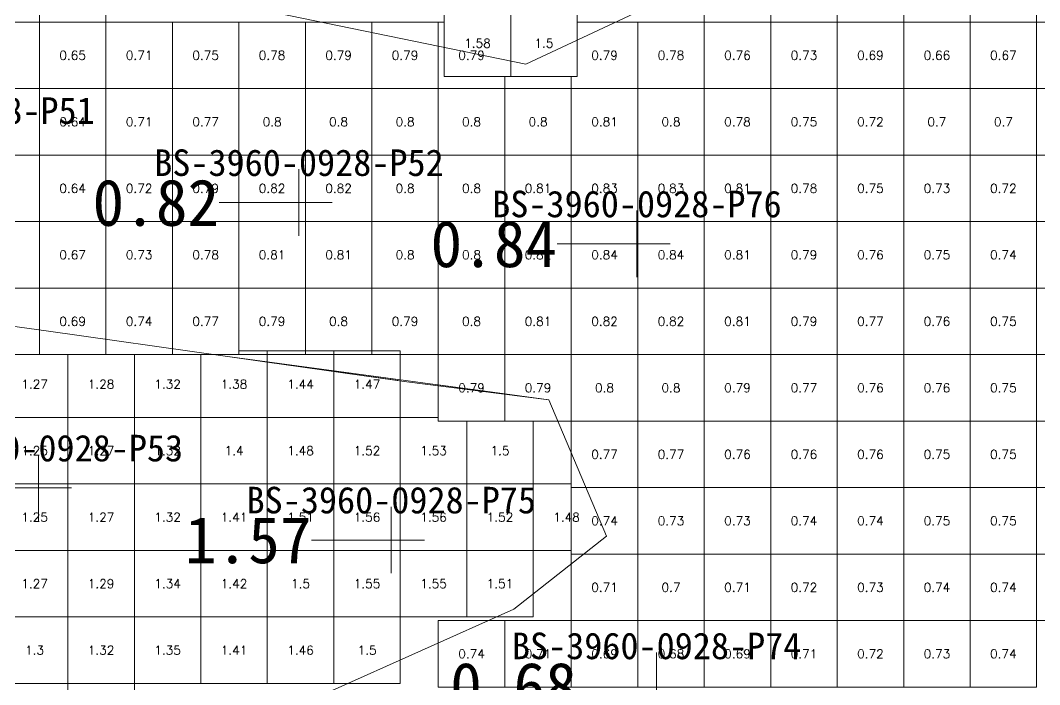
# Model space of a CAD drawing. Header units: inches. Extents: x 469907.8 to 469995.3, y 4349678 to 4349775.1.
# Drawn here: x 469933.15 to 469948.48, y 4349694.99 to 4349704.98 of the extents above; entities that cross this region are included whole.
import ezdxf
from ezdxf.enums import TextEntityAlignment as Align

# ---------------------------------------------------------------- set-up
doc = ezdxf.new("R2010")
doc.units = ezdxf.units.IN
doc.header["$MEASUREMENT"] = 0
for name, color, linetype, lineweight in [('点', 7, 'Continuous', 0), ('爆区方格网', 7, 'Continuous', 0), ('线条', 7, 'Continuous', 0), ('钻孔', 7, 'Continuous', 0)]:
    doc.layers.add(name, color=color, linetype=linetype, lineweight=lineweight)
doc.styles.add('3dmine_textStyle_1', font='txt.shx', dxfattribs={"height": 1, "bigfont": 'gbcbig.shx'})
doc.styles.add('3dmine_textStyle_2', font='', dxfattribs={"height": 1})
doc.styles.get('3dmine_textStyle_2').set_extended_font_data('SimSun-ExtB')

msp = doc.modelspace()

# ---------------------------------------------------------------- hatches: boundary and pattern name
at = {"layer": '钻孔', "linetype": 'Continuous', "lineweight": 0, "true_color": 0x80ffff, "extrusion": (0, 1, 0)}
for points in [[(-469938.338, 3950.487), (-469937.338, 3950.487), (-469937.338, 3963.487), (-469938.338, 3963.487)], [(-469943.422, 3949.769), (-469942.422, 3949.769), (-469942.422, 3962.769), (-469943.422, 3962.769)]]:
    msp.add_hatch(color=131, dxfattribs=at).paths.add_polyline_path(points, flags=0)
at = {"layer": '钻孔', "linetype": 'Continuous', "lineweight": 0, "true_color": 0x0000ff, "extrusion": (0, 1, 0)}
msp.add_hatch(color=5, dxfattribs=at).paths.add_polyline_path([(-469934.419, 3949.548), (-469933.419, 3949.548), (-469933.419, 3963.548), (-469934.419, 3963.548)], flags=0)
at = {"layer": '钻孔', "linetype": 'Continuous', "lineweight": 0, "true_color": 0xff0000, "extrusion": (0, 1, 0)}
msp.add_hatch(color=1, dxfattribs=at).paths.add_polyline_path([(-469939.727, 3949.675), (-469938.727, 3949.675), (-469938.727, 3961.675), (-469939.727, 3961.675)], flags=0)

# ---------------------------------------------------------------- linework, layer by layer
at = {"color": 1, "linetype": 'Continuous', "lineweight": 0, "true_color": 0xff0000, "elevation": 3955.86}
msp.add_lwpolyline([(469928.271, 4349708.365), (469930.645, 4349705.874), (469935.696, 4349705.361), (469940.75, 4349704.317), (469943.936, 4349705.81), (469947.546, 4349707.833), (469950.573, 4349707.987), (469954.603, 4349710.339), (469951.224, 4349713.007), (469947.703, 4349710.328), (469945.608, 4349708.656), (469942.765, 4349708.744), (469942.57, 4349710.886), (469942.841, 4349711.96), (469940.333, 4349714.551), (469935.421, 4349715.171), (469933.287, 4349715.542), (469928.271, 4349708.365)], dxfattribs=at)
at = {"color": 4, "linetype": 'Continuous', "lineweight": 0, "true_color": 0x00ffff, "elevation": 3955.86}
for points in [[(469950.573, 4349707.987), (469947.546, 4349707.833), (469943.936, 4349705.81), (469940.75, 4349704.317), (469935.696, 4349705.361), (469930.645, 4349705.874), (469928.271, 4349708.365), (469928.271, 4349708.365), (469921.522, 4349702.355), (469921.522, 4349702.355)], [(469921.522, 4349702.355), (469926.347, 4349701.468), (469928.321, 4349701.024), (469933.537, 4349700.306), (469936.229, 4349699.926), (469941.097, 4349699.271), (469941.962, 4349697.221), (469940.568, 4349696.122), (469937.792, 4349694.881), (469935.526, 4349694.833), (469932.374, 4349692.519), (469935.372, 4349689.875), (469940.396, 4349693.155), (469942.817, 4349690.664), (469941.096, 4349688.729), (469939.374, 4349686.793), (469941.547, 4349685.962), (469943.72, 4349685.131), (469944.739, 4349687.917), (469945.048, 4349688.759), (469946.477, 4349690.111), (469947.907, 4349691.463), (469948.098, 4349693.722), (469949.788, 4349697.654)]]:
    msp.add_lwpolyline(points, dxfattribs=at)
at = {"color": 7, "linetype": 'Continuous', "lineweight": 0, "elevation": 3955.86}
msp.add_lwpolyline([(469928.321, 4349701.024), (469933.537, 4349700.306), (469938.921, 4349699.546), (469941.097, 4349699.271), (469941.962, 4349697.221), (469940.568, 4349696.122), (469937.792, 4349694.881), (469935.526, 4349694.833), (469932.374, 4349692.519), (469935.372, 4349689.875), (469940.396, 4349693.155), (469942.817, 4349690.664), (469939.374, 4349686.793), (469934.982, 4349682.949), (469932.509, 4349685.162)], dxfattribs=at)
at = {"layer": '点', "color": 138, "linetype": 'Continuous', "lineweight": 0, "true_color": 0x004c4c}
for points, elevation in [([(469937.338, 4349701.736), (469937.338, 4349702.736)], 3963.487), ([(469937.838, 4349702.236), (469936.838, 4349702.236)], 3963.487), ([(469942.422, 4349701.115), (469942.422, 4349702.115)], 3962.769), ([(469942.922, 4349701.615), (469941.922, 4349701.615)], 3962.769), ([(469933.419, 4349697.444), (469933.419, 4349698.444)], 3963.548), ([(469933.919, 4349697.944), (469932.919, 4349697.944)], 3963.548), ([(469938.727, 4349696.662), (469938.727, 4349697.662)], 3961.675), ([(469939.227, 4349697.162), (469938.227, 4349697.162)], 3961.675), ([(469942.718, 4349694.47), (469942.718, 4349695.47)], 3961.706)]:
    msp.add_lwpolyline(points, dxfattribs=dict(at, elevation=elevation))
at = {"layer": '爆区方格网', "color": 131, "linetype": 'Continuous', "lineweight": 0, "true_color": 0x80ffff, "elevation": 3963.027}
for points in [[(469933.434, 4349704.95), (469932.434, 4349704.95), (469932.434, 4349705.95), (469933.434, 4349705.95), (469933.434, 4349704.95)], [(469933.523, 4349705.132), (469934.434, 4349705.132), (469934.434, 4349704.95), (469933.434, 4349704.95), (469933.434, 4349705.95), (469933.523, 4349705.95), (469933.523, 4349705.132)], [(469944.434, 4349704.95), (469943.434, 4349704.95), (469943.434, 4349705.132), (469943.523, 4349705.132), (469943.523, 4349705.95), (469944.434, 4349705.95), (469944.434, 4349704.95)], [(469945.434, 4349704.95), (469944.434, 4349704.95), (469944.434, 4349705.95), (469945.434, 4349705.95), (469945.434, 4349704.95)], [(469946.434, 4349704.95), (469945.434, 4349704.95), (469945.434, 4349705.95), (469946.434, 4349705.95), (469946.434, 4349704.95)], [(469947.434, 4349704.95), (469946.434, 4349704.95), (469946.434, 4349705.95), (469947.434, 4349705.95), (469947.434, 4349704.95)], [(469948.434, 4349704.95), (469947.434, 4349704.95), (469947.434, 4349705.95), (469948.434, 4349705.95), (469948.434, 4349704.95)], [(469949.434, 4349704.95), (469948.434, 4349704.95), (469948.434, 4349705.95), (469949.434, 4349705.95), (469949.434, 4349704.95)], [(469933.434, 4349703.95), (469932.434, 4349703.95), (469932.434, 4349704.95), (469933.434, 4349704.95), (469933.434, 4349703.95)], [(469934.434, 4349703.95), (469933.434, 4349703.95), (469933.434, 4349704.95), (469934.434, 4349704.95), (469934.434, 4349703.95)], [(469935.434, 4349703.95), (469934.434, 4349703.95), (469934.434, 4349704.95), (469935.434, 4349704.95), (469935.434, 4349703.95)], [(469936.434, 4349703.95), (469935.434, 4349703.95), (469935.434, 4349704.95), (469936.434, 4349704.95), (469936.434, 4349703.95)], [(469937.434, 4349703.95), (469936.434, 4349703.95), (469936.434, 4349704.95), (469937.434, 4349704.95), (469937.434, 4349703.95)], [(469938.434, 4349703.95), (469937.434, 4349703.95), (469937.434, 4349704.95), (469938.434, 4349704.95), (469938.434, 4349703.95)], [(469939.434, 4349703.95), (469938.434, 4349703.95), (469938.434, 4349704.95), (469939.434, 4349704.95), (469939.434, 4349703.95)], [(469939.523, 4349704.132), (469940.434, 4349704.132), (469940.434, 4349703.95), (469939.434, 4349703.95), (469939.434, 4349704.95), (469939.523, 4349704.95), (469939.523, 4349704.132)], [(469942.434, 4349703.95), (469941.434, 4349703.95), (469941.434, 4349704.132), (469941.523, 4349704.132), (469941.523, 4349704.95), (469942.434, 4349704.95), (469942.434, 4349703.95)], [(469943.434, 4349703.95), (469942.434, 4349703.95), (469942.434, 4349704.95), (469943.434, 4349704.95), (469943.434, 4349703.95)], [(469944.434, 4349703.95), (469943.434, 4349703.95), (469943.434, 4349704.95), (469944.434, 4349704.95), (469944.434, 4349703.95)], [(469945.434, 4349703.95), (469944.434, 4349703.95), (469944.434, 4349704.95), (469945.434, 4349704.95), (469945.434, 4349703.95)], [(469946.434, 4349703.95), (469945.434, 4349703.95), (469945.434, 4349704.95), (469946.434, 4349704.95), (469946.434, 4349703.95)], [(469947.434, 4349703.95), (469946.434, 4349703.95), (469946.434, 4349704.95), (469947.434, 4349704.95), (469947.434, 4349703.95)], [(469948.434, 4349703.95), (469947.434, 4349703.95), (469947.434, 4349704.95), (469948.434, 4349704.95), (469948.434, 4349703.95)], [(469949.434, 4349703.95), (469948.434, 4349703.95), (469948.434, 4349704.95), (469949.434, 4349704.95), (469949.434, 4349703.95)], [(469933.434, 4349702.95), (469932.434, 4349702.95), (469932.434, 4349703.95), (469933.434, 4349703.95), (469933.434, 4349702.95)], [(469934.434, 4349702.95), (469933.434, 4349702.95), (469933.434, 4349703.95), (469934.434, 4349703.95), (469934.434, 4349702.95)], [(469935.434, 4349702.95), (469934.434, 4349702.95), (469934.434, 4349703.95), (469935.434, 4349703.95), (469935.434, 4349702.95)], [(469936.434, 4349702.95), (469935.434, 4349702.95), (469935.434, 4349703.95), (469936.434, 4349703.95), (469936.434, 4349702.95)], [(469937.434, 4349702.95), (469936.434, 4349702.95), (469936.434, 4349703.95), (469937.434, 4349703.95), (469937.434, 4349702.95)], [(469938.434, 4349702.95), (469937.434, 4349702.95), (469937.434, 4349703.95), (469938.434, 4349703.95), (469938.434, 4349702.95)], [(469939.434, 4349702.95), (469938.434, 4349702.95), (469938.434, 4349703.95), (469939.434, 4349703.95), (469939.434, 4349702.95)], [(469940.434, 4349702.95), (469939.434, 4349702.95), (469939.434, 4349703.95), (469940.434, 4349703.95), (469940.434, 4349702.95)], [(469941.434, 4349702.95), (469940.434, 4349702.95), (469940.434, 4349703.95), (469941.434, 4349703.95), (469941.434, 4349702.95)], [(469942.434, 4349702.95), (469941.434, 4349702.95), (469941.434, 4349703.95), (469942.434, 4349703.95), (469942.434, 4349702.95)], [(469943.434, 4349702.95), (469942.434, 4349702.95), (469942.434, 4349703.95), (469943.434, 4349703.95), (469943.434, 4349702.95)], [(469944.434, 4349702.95), (469943.434, 4349702.95), (469943.434, 4349703.95), (469944.434, 4349703.95), (469944.434, 4349702.95)], [(469945.434, 4349702.95), (469944.434, 4349702.95), (469944.434, 4349703.95), (469945.434, 4349703.95), (469945.434, 4349702.95)], [(469946.434, 4349702.95), (469945.434, 4349702.95), (469945.434, 4349703.95), (469946.434, 4349703.95), (469946.434, 4349702.95)], [(469947.434, 4349702.95), (469946.434, 4349702.95), (469946.434, 4349703.95), (469947.434, 4349703.95), (469947.434, 4349702.95)], [(469948.434, 4349702.95), (469947.434, 4349702.95), (469947.434, 4349703.95), (469948.434, 4349703.95), (469948.434, 4349702.95)], [(469949.434, 4349702.95), (469948.434, 4349702.95), (469948.434, 4349703.95), (469949.434, 4349703.95), (469949.434, 4349702.95)], [(469933.434, 4349701.95), (469932.434, 4349701.95), (469932.434, 4349702.95), (469933.434, 4349702.95), (469933.434, 4349701.95)], [(469934.434, 4349701.95), (469933.434, 4349701.95), (469933.434, 4349702.95), (469934.434, 4349702.95), (469934.434, 4349701.95)], [(469935.434, 4349701.95), (469934.434, 4349701.95), (469934.434, 4349702.95), (469935.434, 4349702.95), (469935.434, 4349701.95)], [(469936.434, 4349701.95), (469935.434, 4349701.95), (469935.434, 4349702.95), (469936.434, 4349702.95), (469936.434, 4349701.95)], [(469937.434, 4349701.95), (469936.434, 4349701.95), (469936.434, 4349702.95), (469937.434, 4349702.95), (469937.434, 4349701.95)], [(469938.434, 4349701.95), (469937.434, 4349701.95), (469937.434, 4349702.95), (469938.434, 4349702.95), (469938.434, 4349701.95)], [(469939.434, 4349701.95), (469938.434, 4349701.95), (469938.434, 4349702.95), (469939.434, 4349702.95), (469939.434, 4349701.95)], [(469940.434, 4349701.95), (469939.434, 4349701.95), (469939.434, 4349702.95), (469940.434, 4349702.95), (469940.434, 4349701.95)], [(469941.434, 4349701.95), (469940.434, 4349701.95), (469940.434, 4349702.95), (469941.434, 4349702.95), (469941.434, 4349701.95)], [(469942.434, 4349701.95), (469941.434, 4349701.95), (469941.434, 4349702.95), (469942.434, 4349702.95), (469942.434, 4349701.95)], [(469943.434, 4349701.95), (469942.434, 4349701.95), (469942.434, 4349702.95), (469943.434, 4349702.95), (469943.434, 4349701.95)], [(469944.434, 4349701.95), (469943.434, 4349701.95), (469943.434, 4349702.95), (469944.434, 4349702.95), (469944.434, 4349701.95)], [(469945.434, 4349701.95), (469944.434, 4349701.95), (469944.434, 4349702.95), (469945.434, 4349702.95), (469945.434, 4349701.95)], [(469946.434, 4349701.95), (469945.434, 4349701.95), (469945.434, 4349702.95), (469946.434, 4349702.95), (469946.434, 4349701.95)], [(469947.434, 4349701.95), (469946.434, 4349701.95), (469946.434, 4349702.95), (469947.434, 4349702.95), (469947.434, 4349701.95)], [(469948.434, 4349701.95), (469947.434, 4349701.95), (469947.434, 4349702.95), (469948.434, 4349702.95), (469948.434, 4349701.95)], [(469949.434, 4349701.95), (469948.434, 4349701.95), (469948.434, 4349702.95), (469949.434, 4349702.95), (469949.434, 4349701.95)], [(469933.434, 4349700.95), (469932.434, 4349700.95), (469932.434, 4349701.95), (469933.434, 4349701.95), (469933.434, 4349700.95)], [(469934.434, 4349700.95), (469933.434, 4349700.95), (469933.434, 4349701.95), (469934.434, 4349701.95), (469934.434, 4349700.95)], [(469935.434, 4349700.95), (469934.434, 4349700.95), (469934.434, 4349701.95), (469935.434, 4349701.95), (469935.434, 4349700.95)], [(469936.434, 4349700.95), (469935.434, 4349700.95), (469935.434, 4349701.95), (469936.434, 4349701.95), (469936.434, 4349700.95)], [(469937.434, 4349700.95), (469936.434, 4349700.95), (469936.434, 4349701.95), (469937.434, 4349701.95), (469937.434, 4349700.95)], [(469938.434, 4349700.95), (469937.434, 4349700.95), (469937.434, 4349701.95), (469938.434, 4349701.95), (469938.434, 4349700.95)], [(469939.434, 4349700.95), (469938.434, 4349700.95), (469938.434, 4349701.95), (469939.434, 4349701.95), (469939.434, 4349700.95)], [(469940.434, 4349700.95), (469939.434, 4349700.95), (469939.434, 4349701.95), (469940.434, 4349701.95), (469940.434, 4349700.95)], [(469941.434, 4349700.95), (469940.434, 4349700.95), (469940.434, 4349701.95), (469941.434, 4349701.95), (469941.434, 4349700.95)], [(469942.434, 4349700.95), (469941.434, 4349700.95), (469941.434, 4349701.95), (469942.434, 4349701.95), (469942.434, 4349700.95)], [(469943.434, 4349700.95), (469942.434, 4349700.95), (469942.434, 4349701.95), (469943.434, 4349701.95), (469943.434, 4349700.95)], [(469944.434, 4349700.95), (469943.434, 4349700.95), (469943.434, 4349701.95), (469944.434, 4349701.95), (469944.434, 4349700.95)], [(469945.434, 4349700.95), (469944.434, 4349700.95), (469944.434, 4349701.95), (469945.434, 4349701.95), (469945.434, 4349700.95)], [(469946.434, 4349700.95), (469945.434, 4349700.95), (469945.434, 4349701.95), (469946.434, 4349701.95), (469946.434, 4349700.95)], [(469947.434, 4349700.95), (469946.434, 4349700.95), (469946.434, 4349701.95), (469947.434, 4349701.95), (469947.434, 4349700.95)], [(469948.434, 4349700.95), (469947.434, 4349700.95), (469947.434, 4349701.95), (469948.434, 4349701.95), (469948.434, 4349700.95)], [(469949.434, 4349700.95), (469948.434, 4349700.95), (469948.434, 4349701.95), (469949.434, 4349701.95), (469949.434, 4349700.95)], [(469933.434, 4349699.95), (469932.434, 4349699.95), (469932.434, 4349700.95), (469933.434, 4349700.95), (469933.434, 4349699.95)], [(469934.434, 4349699.95), (469933.434, 4349699.95), (469933.434, 4349700.95), (469934.434, 4349700.95), (469934.434, 4349699.95)], [(469935.434, 4349699.95), (469934.434, 4349699.95), (469934.434, 4349700.95), (469935.434, 4349700.95), (469935.434, 4349699.95)], [(469936.434, 4349699.95), (469935.434, 4349699.95), (469935.434, 4349700.95), (469936.434, 4349700.95), (469936.434, 4349699.95)], [(469937.434, 4349699.95), (469936.434, 4349699.95), (469936.434, 4349700.95), (469937.434, 4349700.95), (469937.434, 4349699.95)], [(469938.434, 4349699.95), (469937.434, 4349699.95), (469937.434, 4349700.95), (469938.434, 4349700.95), (469938.434, 4349699.95)], [(469939.434, 4349699.95), (469938.434, 4349699.95), (469938.434, 4349700.95), (469939.434, 4349700.95), (469939.434, 4349699.95)], [(469940.434, 4349699.95), (469939.434, 4349699.95), (469939.434, 4349700.95), (469940.434, 4349700.95), (469940.434, 4349699.95)], [(469941.434, 4349699.95), (469940.434, 4349699.95), (469940.434, 4349700.95), (469941.434, 4349700.95), (469941.434, 4349699.95)], [(469942.434, 4349699.95), (469941.434, 4349699.95), (469941.434, 4349700.95), (469942.434, 4349700.95), (469942.434, 4349699.95)], [(469943.434, 4349699.95), (469942.434, 4349699.95), (469942.434, 4349700.95), (469943.434, 4349700.95), (469943.434, 4349699.95)], [(469944.434, 4349699.95), (469943.434, 4349699.95), (469943.434, 4349700.95), (469944.434, 4349700.95), (469944.434, 4349699.95)], [(469945.434, 4349699.95), (469944.434, 4349699.95), (469944.434, 4349700.95), (469945.434, 4349700.95), (469945.434, 4349699.95)], [(469946.434, 4349699.95), (469945.434, 4349699.95), (469945.434, 4349700.95), (469946.434, 4349700.95), (469946.434, 4349699.95)], [(469947.434, 4349699.95), (469946.434, 4349699.95), (469946.434, 4349700.95), (469947.434, 4349700.95), (469947.434, 4349699.95)], [(469948.434, 4349699.95), (469947.434, 4349699.95), (469947.434, 4349700.95), (469948.434, 4349700.95), (469948.434, 4349699.95)], [(469949.434, 4349699.95), (469948.434, 4349699.95), (469948.434, 4349700.95), (469949.434, 4349700.95), (469949.434, 4349699.95)], [(469940.434, 4349699.36), (469939.434, 4349699.494), (469939.434, 4349699.95), (469940.434, 4349699.95), (469940.434, 4349699.36)], [(469941.434, 4349698.95), (469940.434, 4349698.95), (469940.434, 4349699.354), (469941.097, 4349699.271), (469940.434, 4349699.36), (469940.434, 4349699.95), (469941.434, 4349699.95), (469941.434, 4349698.95)], [(469942.434, 4349698.95), (469941.434, 4349698.95), (469941.434, 4349699.95), (469942.434, 4349699.95), (469942.434, 4349698.95)], [(469943.434, 4349698.95), (469942.434, 4349698.95), (469942.434, 4349699.95), (469943.434, 4349699.95), (469943.434, 4349698.95)], [(469944.434, 4349698.95), (469943.434, 4349698.95), (469943.434, 4349699.95), (469944.434, 4349699.95), (469944.434, 4349698.95)], [(469945.434, 4349698.95), (469944.434, 4349698.95), (469944.434, 4349699.95), (469945.434, 4349699.95), (469945.434, 4349698.95)], [(469946.434, 4349698.95), (469945.434, 4349698.95), (469945.434, 4349699.95), (469946.434, 4349699.95), (469946.434, 4349698.95)], [(469947.434, 4349698.95), (469946.434, 4349698.95), (469946.434, 4349699.95), (469947.434, 4349699.95), (469947.434, 4349698.95)], [(469948.434, 4349698.95), (469947.434, 4349698.95), (469947.434, 4349699.95), (469948.434, 4349699.95), (469948.434, 4349698.95)], [(469949.434, 4349698.95), (469948.434, 4349698.95), (469948.434, 4349699.95), (469949.434, 4349699.95), (469949.434, 4349698.95)], [(469940.434, 4349699.354), (469940.434, 4349698.95), (469939.434, 4349698.95), (469939.434, 4349699.481), (469940.434, 4349699.354)], [(469942.434, 4349697.95), (469941.434, 4349697.95), (469941.434, 4349698.95), (469942.434, 4349698.95), (469942.434, 4349697.95)], [(469943.434, 4349697.95), (469942.434, 4349697.95), (469942.434, 4349698.95), (469943.434, 4349698.95), (469943.434, 4349697.95)], [(469944.434, 4349697.95), (469943.434, 4349697.95), (469943.434, 4349698.95), (469944.434, 4349698.95), (469944.434, 4349697.95)], [(469945.434, 4349697.95), (469944.434, 4349697.95), (469944.434, 4349698.95), (469945.434, 4349698.95), (469945.434, 4349697.95)], [(469946.434, 4349697.95), (469945.434, 4349697.95), (469945.434, 4349698.95), (469946.434, 4349698.95), (469946.434, 4349697.95)], [(469947.434, 4349697.95), (469946.434, 4349697.95), (469946.434, 4349698.95), (469947.434, 4349698.95), (469947.434, 4349697.95)], [(469948.434, 4349697.95), (469947.434, 4349697.95), (469947.434, 4349698.95), (469948.434, 4349698.95), (469948.434, 4349697.95)], [(469949.434, 4349697.95), (469948.434, 4349697.95), (469948.434, 4349698.95), (469949.434, 4349698.95), (469949.434, 4349697.95)], [(469942.434, 4349696.95), (469941.434, 4349696.95), (469941.434, 4349697.95), (469942.434, 4349697.95), (469942.434, 4349696.95)], [(469943.434, 4349696.95), (469942.434, 4349696.95), (469942.434, 4349697.95), (469943.434, 4349697.95), (469943.434, 4349696.95)], [(469944.434, 4349696.95), (469943.434, 4349696.95), (469943.434, 4349697.95), (469944.434, 4349697.95), (469944.434, 4349696.95)], [(469945.434, 4349696.95), (469944.434, 4349696.95), (469944.434, 4349697.95), (469945.434, 4349697.95), (469945.434, 4349696.95)], [(469946.434, 4349696.95), (469945.434, 4349696.95), (469945.434, 4349697.95), (469946.434, 4349697.95), (469946.434, 4349696.95)], [(469947.434, 4349696.95), (469946.434, 4349696.95), (469946.434, 4349697.95), (469947.434, 4349697.95), (469947.434, 4349696.95)], [(469948.434, 4349696.95), (469947.434, 4349696.95), (469947.434, 4349697.95), (469948.434, 4349697.95), (469948.434, 4349696.95)], [(469949.434, 4349696.95), (469948.434, 4349696.95), (469948.434, 4349697.95), (469949.434, 4349697.95), (469949.434, 4349696.95)], [(469942.434, 4349695.95), (469941.434, 4349695.95), (469941.434, 4349696.95), (469942.434, 4349696.95), (469942.434, 4349695.95)], [(469943.434, 4349695.95), (469942.434, 4349695.95), (469942.434, 4349696.95), (469943.434, 4349696.95), (469943.434, 4349695.95)], [(469944.434, 4349695.95), (469943.434, 4349695.95), (469943.434, 4349696.95), (469944.434, 4349696.95), (469944.434, 4349695.95)], [(469945.434, 4349695.95), (469944.434, 4349695.95), (469944.434, 4349696.95), (469945.434, 4349696.95), (469945.434, 4349695.95)], [(469946.434, 4349695.95), (469945.434, 4349695.95), (469945.434, 4349696.95), (469946.434, 4349696.95), (469946.434, 4349695.95)], [(469947.434, 4349695.95), (469946.434, 4349695.95), (469946.434, 4349696.95), (469947.434, 4349696.95), (469947.434, 4349695.95)], [(469948.434, 4349695.95), (469947.434, 4349695.95), (469947.434, 4349696.95), (469948.434, 4349696.95), (469948.434, 4349695.95)], [(469949.434, 4349696.829), (469949.056, 4349695.95), (469948.434, 4349695.95), (469948.434, 4349696.95), (469949.434, 4349696.95), (469949.434, 4349696.829)], [(469940.434, 4349694.95), (469939.434, 4349694.95), (469939.434, 4349695.95), (469940.434, 4349695.95), (469940.434, 4349694.95)], [(469941.434, 4349694.95), (469940.434, 4349694.95), (469940.434, 4349695.95), (469941.434, 4349695.95), (469941.434, 4349694.95)], [(469942.434, 4349694.95), (469941.434, 4349694.95), (469941.434, 4349695.95), (469942.434, 4349695.95), (469942.434, 4349694.95)], [(469943.434, 4349694.95), (469942.434, 4349694.95), (469942.434, 4349695.95), (469943.434, 4349695.95), (469943.434, 4349694.95)], [(469944.434, 4349694.95), (469943.434, 4349694.95), (469943.434, 4349695.95), (469944.434, 4349695.95), (469944.434, 4349694.95)], [(469945.434, 4349694.95), (469944.434, 4349694.95), (469944.434, 4349695.95), (469945.434, 4349695.95), (469945.434, 4349694.95)], [(469946.434, 4349694.95), (469945.434, 4349694.95), (469945.434, 4349695.95), (469946.434, 4349695.95), (469946.434, 4349694.95)], [(469947.434, 4349694.95), (469946.434, 4349694.95), (469946.434, 4349695.95), (469947.434, 4349695.95), (469947.434, 4349694.95)], [(469948.434, 4349694.95), (469947.434, 4349694.95), (469947.434, 4349695.95), (469948.434, 4349695.95), (469948.434, 4349694.95)]]:
    msp.add_lwpolyline(points, dxfattribs=at)
at = {"layer": '爆区方格网', "color": 1, "linetype": 'Continuous', "lineweight": 0, "true_color": 0xff0000, "elevation": 3962.902}
for points in [[(469940.523, 4349704.132), (469939.523, 4349704.132), (469939.523, 4349705.132), (469940.523, 4349705.132), (469940.523, 4349704.132)], [(469941.523, 4349704.132), (469940.523, 4349704.132), (469940.523, 4349705.132), (469941.523, 4349705.132), (469941.523, 4349704.132)]]:
    msp.add_lwpolyline(points, dxfattribs=at)
at = {"layer": '爆区方格网', "color": 5, "linetype": 'Continuous', "lineweight": 0, "true_color": 0x0000ff, "elevation": 3961.675}
for points in [[(469933.862, 4349699.005), (469932.862, 4349699.005), (469932.862, 4349699.95), (469933.862, 4349699.95), (469933.862, 4349699.005)], [(469934.862, 4349699.005), (469933.862, 4349699.005), (469933.862, 4349699.95), (469934.862, 4349699.95), (469934.862, 4349699.005)], [(469935.862, 4349699.005), (469934.862, 4349699.005), (469934.862, 4349699.95), (469935.862, 4349699.95), (469935.862, 4349699.005)], [(469936.862, 4349699.841), (469936.229, 4349699.926), (469936.862, 4349699.836), (469936.862, 4349699.005), (469935.862, 4349699.005), (469935.862, 4349699.95), (469936.434, 4349699.95), (469936.434, 4349700.005), (469936.862, 4349700.005), (469936.862, 4349699.841)], [(469937.862, 4349699.706), (469936.862, 4349699.841), (469936.862, 4349700.005), (469937.862, 4349700.005), (469937.862, 4349699.706)], [(469938.862, 4349699.571), (469937.862, 4349699.706), (469937.862, 4349700.005), (469938.862, 4349700.005), (469938.862, 4349699.571)], [(469937.862, 4349699.695), (469937.862, 4349699.005), (469936.862, 4349699.005), (469936.862, 4349699.836), (469937.862, 4349699.695)], [(469938.862, 4349699.554), (469938.862, 4349699.005), (469937.862, 4349699.005), (469937.862, 4349699.695), (469938.862, 4349699.554)], [(469933.862, 4349698.005), (469932.862, 4349698.005), (469932.862, 4349699.005), (469933.862, 4349699.005), (469933.862, 4349698.005)], [(469934.862, 4349698.005), (469933.862, 4349698.005), (469933.862, 4349699.005), (469934.862, 4349699.005), (469934.862, 4349698.005)], [(469935.862, 4349698.005), (469934.862, 4349698.005), (469934.862, 4349699.005), (469935.862, 4349699.005), (469935.862, 4349698.005)], [(469936.862, 4349698.005), (469935.862, 4349698.005), (469935.862, 4349699.005), (469936.862, 4349699.005), (469936.862, 4349698.005)], [(469937.862, 4349698.005), (469936.862, 4349698.005), (469936.862, 4349699.005), (469937.862, 4349699.005), (469937.862, 4349698.005)], [(469938.862, 4349698.005), (469937.862, 4349698.005), (469937.862, 4349699.005), (469938.862, 4349699.005), (469938.862, 4349698.005)], [(469939.434, 4349698.95), (469939.862, 4349698.95), (469939.862, 4349698.005), (469938.862, 4349698.005), (469938.862, 4349699.005), (469939.434, 4349699.005), (469939.434, 4349698.95)], [(469940.862, 4349698.005), (469939.862, 4349698.005), (469939.862, 4349698.95), (469940.862, 4349698.95), (469940.862, 4349698.005)], [(469933.862, 4349697.005), (469932.862, 4349697.005), (469932.862, 4349698.005), (469933.862, 4349698.005), (469933.862, 4349697.005)], [(469934.862, 4349697.005), (469933.862, 4349697.005), (469933.862, 4349698.005), (469934.862, 4349698.005), (469934.862, 4349697.005)], [(469935.862, 4349697.005), (469934.862, 4349697.005), (469934.862, 4349698.005), (469935.862, 4349698.005), (469935.862, 4349697.005)], [(469936.862, 4349697.005), (469935.862, 4349697.005), (469935.862, 4349698.005), (469936.862, 4349698.005), (469936.862, 4349697.005)], [(469937.862, 4349697.005), (469936.862, 4349697.005), (469936.862, 4349698.005), (469937.862, 4349698.005), (469937.862, 4349697.005)], [(469938.862, 4349697.005), (469937.862, 4349697.005), (469937.862, 4349698.005), (469938.862, 4349698.005), (469938.862, 4349697.005)], [(469939.862, 4349697.005), (469938.862, 4349697.005), (469938.862, 4349698.005), (469939.862, 4349698.005), (469939.862, 4349697.005)], [(469940.862, 4349697.005), (469939.862, 4349697.005), (469939.862, 4349698.005), (469940.862, 4349698.005), (469940.862, 4349697.005)], [(469941.434, 4349697.95), (469941.434, 4349697.005), (469940.862, 4349697.005), (469940.862, 4349698.005), (469941.434, 4349698.005), (469941.434, 4349697.95)], [(469933.862, 4349696.005), (469932.862, 4349696.005), (469932.862, 4349697.005), (469933.862, 4349697.005), (469933.862, 4349696.005)], [(469934.862, 4349696.005), (469933.862, 4349696.005), (469933.862, 4349697.005), (469934.862, 4349697.005), (469934.862, 4349696.005)], [(469935.862, 4349696.005), (469934.862, 4349696.005), (469934.862, 4349697.005), (469935.862, 4349697.005), (469935.862, 4349696.005)], [(469936.862, 4349696.005), (469935.862, 4349696.005), (469935.862, 4349697.005), (469936.862, 4349697.005), (469936.862, 4349696.005)], [(469937.862, 4349696.005), (469936.862, 4349696.005), (469936.862, 4349697.005), (469937.862, 4349697.005), (469937.862, 4349696.005)], [(469938.862, 4349696.005), (469937.862, 4349696.005), (469937.862, 4349697.005), (469938.862, 4349697.005), (469938.862, 4349696.005)], [(469939.862, 4349696.005), (469938.862, 4349696.005), (469938.862, 4349697.005), (469939.862, 4349697.005), (469939.862, 4349696.005)], [(469940.862, 4349696.005), (469939.862, 4349696.005), (469939.862, 4349697.005), (469940.862, 4349697.005), (469940.862, 4349696.005)], [(469933.862, 4349695.005), (469932.862, 4349695.005), (469932.862, 4349696.005), (469933.862, 4349696.005), (469933.862, 4349695.005)], [(469934.862, 4349695.005), (469933.862, 4349695.005), (469933.862, 4349696.005), (469934.862, 4349696.005), (469934.862, 4349695.005)], [(469935.862, 4349695.005), (469934.862, 4349695.005), (469934.862, 4349696.005), (469935.862, 4349696.005), (469935.862, 4349695.005)], [(469936.862, 4349695.005), (469935.862, 4349695.005), (469935.862, 4349696.005), (469936.862, 4349696.005), (469936.862, 4349695.005)], [(469937.862, 4349695.005), (469936.862, 4349695.005), (469936.862, 4349696.005), (469937.862, 4349696.005), (469937.862, 4349695.005)], [(469938.862, 4349695.005), (469937.862, 4349695.005), (469937.862, 4349696.005), (469938.862, 4349696.005), (469938.862, 4349695.005)], [(469933.862, 4349694.005), (469932.862, 4349694.005), (469932.862, 4349695.005), (469933.862, 4349695.005), (469933.862, 4349694.005)], [(469934.862, 4349694.005), (469933.862, 4349694.005), (469933.862, 4349695.005), (469934.862, 4349695.005), (469934.862, 4349694.005)]]:
    msp.add_lwpolyline(points, dxfattribs=at)
at = {"layer": '线条', "color": 138, "linetype": 'Continuous', "lineweight": 0, "true_color": 0x004c4c}
for points, elevation in [([(469937.338, 4349702.236), (469937.338, 4349702.236), (469937.338, 4349702.236)], 3963.487), ([(469942.422, 4349701.615), (469942.422, 4349701.615), (469942.422, 4349701.615)], 3962.769), ([(469933.419, 4349697.944), (469933.419, 4349697.944), (469933.419, 4349697.944)], 3963.548), ([(469938.727, 4349697.162), (469938.727, 4349697.162), (469938.727, 4349697.162)], 3961.675)]:
    msp.add_lwpolyline(points, dxfattribs=dict(at, elevation=elevation))
at = {"layer": '钻孔', "color": 131, "linetype": 'Continuous', "lineweight": 0, "true_color": 0x80ffff}
for points, elevation in [([(469937.338, 4349702.236), (469936.138, 4349702.236)], 3963.487), ([(469937.338, 4349702.236), (469936.138, 4349702.236)], 3950.487), ([(469942.422, 4349701.615), (469941.222, 4349701.615)], 3962.769), ([(469942.422, 4349701.615), (469941.222, 4349701.615)], 3949.769)]:
    msp.add_lwpolyline(points, dxfattribs=dict(at, elevation=elevation))
at = {"layer": '钻孔', "color": 5, "linetype": 'Continuous', "lineweight": 0, "true_color": 0x0000ff}
for elevation in [3963.548, 3949.548]:
    msp.add_lwpolyline([(469933.419, 4349697.944), (469932.219, 4349697.944)], dxfattribs=dict(at, elevation=elevation))
at = {"layer": '钻孔', "color": 1, "linetype": 'Continuous', "lineweight": 0, "true_color": 0xff0000}
for elevation in [3961.675, 3949.675]:
    msp.add_lwpolyline([(469938.727, 4349697.162), (469937.527, 4349697.162)], dxfattribs=dict(at, elevation=elevation))

# ---------------------------------------------------------------- texts
at = {"color": 1, "linetype": 'Continuous', "lineweight": 0, "true_color": 0xff0000, "style": '3dmine_textStyle_1'}
for s, p in [('1.58', (469940.023, 4349704.632, 3962.902)), ('1.5', (469941.023, 4349704.632, 3962.902))]:
    msp.add_text(s, height=0.1333, dxfattribs=at).set_placement(p, align=Align.MIDDLE_CENTER)
at = {"color": 131, "linetype": 'Continuous', "lineweight": 0, "true_color": 0x80ffff, "style": '3dmine_textStyle_1'}
for s, p in [('0.65', (469933.934, 4349704.45, 3963.027)), ('0.71', (469934.934, 4349704.45, 3963.027)), ('0.75', (469935.934, 4349704.45, 3963.027)), ('0.78', (469936.934, 4349704.45, 3963.027)), ('0.79', (469937.934, 4349704.45, 3963.027)), ('0.79', (469938.934, 4349704.45, 3963.027)), ('0.79', (469939.934, 4349704.45, 3963.027)), ('0.79', (469941.934, 4349704.45, 3963.027)), ('0.78', (469942.934, 4349704.45, 3963.027)), ('0.76', (469943.934, 4349704.45, 3963.027)), ('0.73', (469944.934, 4349704.45, 3963.027)), ('0.69', (469945.934, 4349704.45, 3963.027)), ('0.66', (469946.934, 4349704.45, 3963.027)), ('0.67', (469947.934, 4349704.45, 3963.027)), ('0.64', (469933.934, 4349703.45, 3963.027)), ('0.71', (469934.934, 4349703.45, 3963.027)), ('0.77', (469935.934, 4349703.45, 3963.027)), ('0.8', (469936.934, 4349703.45, 3963.027)), ('0.8', (469937.934, 4349703.45, 3963.027)), ('0.8', (469938.934, 4349703.45, 3963.027)), ('0.8', (469939.934, 4349703.45, 3963.027)), ('0.8', (469940.934, 4349703.45, 3963.027)), ('0.81', (469941.934, 4349703.45, 3963.027)), ('0.8', (469942.934, 4349703.45, 3963.027)), ('0.78', (469943.934, 4349703.45, 3963.027)), ('0.75', (469944.934, 4349703.45, 3963.027)), ('0.72', (469945.934, 4349703.45, 3963.027)), ('0.7', (469946.934, 4349703.45, 3963.027)), ('0.7', (469947.934, 4349703.45, 3963.027)), ('0.64', (469933.934, 4349702.45, 3963.027)), ('0.72', (469934.934, 4349702.45, 3963.027)), ('0.79', (469935.934, 4349702.45, 3963.027)), ('0.82', (469936.934, 4349702.45, 3963.027)), ('0.82', (469937.934, 4349702.45, 3963.027)), ('0.8', (469938.934, 4349702.45, 3963.027)), ('0.8', (469939.934, 4349702.45, 3963.027)), ('0.81', (469940.934, 4349702.45, 3963.027)), ('0.83', (469941.934, 4349702.45, 3963.027)), ('0.83', (469942.934, 4349702.45, 3963.027)), ('0.81', (469943.934, 4349702.45, 3963.027)), ('0.78', (469944.934, 4349702.45, 3963.027)), ('0.75', (469945.934, 4349702.45, 3963.027)), ('0.73', (469946.934, 4349702.45, 3963.027)), ('0.72', (469947.934, 4349702.45, 3963.027)), ('0.67', (469933.934, 4349701.45, 3963.027)), ('0.73', (469934.934, 4349701.45, 3963.027)), ('0.78', (469935.934, 4349701.45, 3963.027)), ('0.81', (469936.934, 4349701.45, 3963.027)), ('0.81', (469937.934, 4349701.45, 3963.027)), ('0.8', (469938.934, 4349701.45, 3963.027)), ('0.8', (469939.934, 4349701.45, 3963.027)), ('0.82', (469940.934, 4349701.45, 3963.027)), ('0.84', (469941.934, 4349701.45, 3963.027)), ('0.84', (469942.934, 4349701.45, 3963.027)), ('0.81', (469943.934, 4349701.45, 3963.027)), ('0.79', (469944.934, 4349701.45, 3963.027)), ('0.76', (469945.934, 4349701.45, 3963.027)), ('0.75', (469946.934, 4349701.45, 3963.027)), ('0.74', (469947.934, 4349701.45, 3963.027)), ('0.69', (469933.934, 4349700.45, 3963.027)), ('0.74', (469934.934, 4349700.45, 3963.027)), ('0.77', (469935.934, 4349700.45, 3963.027)), ('0.79', (469936.934, 4349700.45, 3963.027)), ('0.8', (469937.934, 4349700.45, 3963.027)), ('0.79', (469938.934, 4349700.45, 3963.027)), ('0.8', (469939.934, 4349700.45, 3963.027)), ('0.81', (469940.934, 4349700.45, 3963.027)), ('0.82', (469941.934, 4349700.45, 3963.027)), ('0.82', (469942.934, 4349700.45, 3963.027)), ('0.81', (469943.934, 4349700.45, 3963.027)), ('0.79', (469944.934, 4349700.45, 3963.027)), ('0.77', (469945.934, 4349700.45, 3963.027)), ('0.76', (469946.934, 4349700.45, 3963.027)), ('0.75', (469947.934, 4349700.45, 3963.027)), ('0.79', (469939.934, 4349699.45, 3963.027)), ('0.79', (469940.934, 4349699.45, 3963.027)), ('0.8', (469941.934, 4349699.45, 3963.027)), ('0.8', (469942.934, 4349699.45, 3963.027)), ('0.79', (469943.934, 4349699.45, 3963.027)), ('0.77', (469944.934, 4349699.45, 3963.027)), ('0.76', (469945.934, 4349699.45, 3963.027)), ('0.76', (469946.934, 4349699.45, 3963.027)), ('0.75', (469947.934, 4349699.45, 3963.027)), ('0.77', (469941.934, 4349698.45, 3963.027)), ('0.77', (469942.934, 4349698.45, 3963.027)), ('0.76', (469943.934, 4349698.45, 3963.027)), ('0.76', (469944.934, 4349698.45, 3963.027)), ('0.76', (469945.934, 4349698.45, 3963.027)), ('0.75', (469946.934, 4349698.45, 3963.027)), ('0.75', (469947.934, 4349698.45, 3963.027)), ('0.74', (469941.934, 4349697.45, 3963.027)), ('0.73', (469942.934, 4349697.45, 3963.027)), ('0.73', (469943.934, 4349697.45, 3963.027)), ('0.74', (469944.934, 4349697.45, 3963.027)), ('0.74', (469945.934, 4349697.45, 3963.027)), ('0.75', (469946.934, 4349697.45, 3963.027)), ('0.75', (469947.934, 4349697.45, 3963.027)), ('0.71', (469941.934, 4349696.45, 3963.027)), ('0.7', (469942.934, 4349696.45, 3963.027)), ('0.71', (469943.934, 4349696.45, 3963.027)), ('0.72', (469944.934, 4349696.45, 3963.027)), ('0.73', (469945.934, 4349696.45, 3963.027)), ('0.74', (469946.934, 4349696.45, 3963.027)), ('0.74', (469947.934, 4349696.45, 3963.027)), ('0.74', (469939.934, 4349695.45, 3963.027)), ('0.71', (469940.934, 4349695.45, 3963.027)), ('0.69', (469941.934, 4349695.45, 3963.027)), ('0.68', (469942.934, 4349695.45, 3963.027)), ('0.69', (469943.934, 4349695.45, 3963.027)), ('0.71', (469944.934, 4349695.45, 3963.027)), ('0.72', (469945.934, 4349695.45, 3963.027)), ('0.73', (469946.934, 4349695.45, 3963.027)), ('0.74', (469947.934, 4349695.45, 3963.027))]:
    msp.add_text(s, height=0.1333, dxfattribs=at).set_placement(p, align=Align.MIDDLE_CENTER)
at = {"color": 5, "linetype": 'Continuous', "lineweight": 0, "true_color": 0x0000ff, "style": '3dmine_textStyle_1'}
for s, p in [('1.27', (469933.362, 4349699.505, 3961.675)), ('1.28', (469934.362, 4349699.505, 3961.675)), ('1.32', (469935.362, 4349699.505, 3961.675)), ('1.38', (469936.362, 4349699.505, 3961.675)), ('1.44', (469937.362, 4349699.505, 3961.675)), ('1.47', (469938.362, 4349699.505, 3961.675)), ('1.25', (469933.362, 4349698.505, 3961.675)), ('1.27', (469934.362, 4349698.505, 3961.675)), ('1.32', (469935.362, 4349698.505, 3961.675)), ('1.4', (469936.362, 4349698.505, 3961.675)), ('1.48', (469937.362, 4349698.505, 3961.675)), ('1.52', (469938.362, 4349698.505, 3961.675)), ('1.53', (469939.362, 4349698.505, 3961.675)), ('1.5', (469940.362, 4349698.505, 3961.675)), ('1.25', (469933.362, 4349697.505, 3961.675)), ('1.27', (469934.362, 4349697.505, 3961.675)), ('1.32', (469935.362, 4349697.505, 3961.675)), ('1.41', (469936.362, 4349697.505, 3961.675)), ('1.51', (469937.362, 4349697.505, 3961.675)), ('1.56', (469938.362, 4349697.505, 3961.675)), ('1.56', (469939.362, 4349697.505, 3961.675)), ('1.52', (469940.362, 4349697.505, 3961.675)), ('1.48', (469941.362, 4349697.505, 3961.675)), ('1.27', (469933.362, 4349696.505, 3961.675)), ('1.29', (469934.362, 4349696.505, 3961.675)), ('1.34', (469935.362, 4349696.505, 3961.675)), ('1.42', (469936.362, 4349696.505, 3961.675)), ('1.5', (469937.362, 4349696.505, 3961.675)), ('1.55', (469938.362, 4349696.505, 3961.675)), ('1.55', (469939.362, 4349696.505, 3961.675)), ('1.51', (469940.362, 4349696.505, 3961.675)), ('1.3', (469933.362, 4349695.505, 3961.675)), ('1.32', (469934.362, 4349695.505, 3961.675)), ('1.35', (469935.362, 4349695.505, 3961.675)), ('1.41', (469936.362, 4349695.505, 3961.675)), ('1.46', (469937.362, 4349695.505, 3961.675)), ('1.5', (469938.362, 4349695.505, 3961.675))]:
    msp.add_text(s, height=0.1333, dxfattribs=at).set_placement(p, align=Align.MIDDLE_CENTER)
at = {"layer": '钻孔', "color": 138, "linetype": 'Continuous', "lineweight": 0, "true_color": 0x004c4c, "style": '3dmine_textStyle_2'}
for s, p in [('BS-3960-0928-P51', (469932.089, 4349703.42, 3963.257)), ('BS-3960-0928-P52', (469937.338, 4349702.636, 3963.487)), ('BS-3960-0928-P76', (469942.422, 4349702.015, 3962.769)), ('BS-3960-0928-P53', (469933.419, 4349698.344, 3963.548)), ('BS-3960-0928-P75', (469938.727, 4349697.562, 3961.675)), ('BS-3960-0928-P74', (469942.718, 4349695.37, 3961.706))]:
    msp.add_text(s, height=0.4, dxfattribs=at).set_placement(p, align=Align.CENTER)
at = {"layer": '钻孔', "color": 131, "linetype": 'Continuous', "lineweight": 0, "true_color": 0x80ffff, "style": '3dmine_textStyle_2'}
for s, p in [('0.82', (469936.138, 4349702.236, 3956.987)), ('0.84', (469941.222, 4349701.615, 3956.269)), ('0.68', (469941.518, 4349694.97, 3955.706))]:
    msp.add_text(s, height=0.7, dxfattribs=at).set_placement(p, align=Align.MIDDLE_RIGHT)
at = {"layer": '钻孔', "color": 1, "linetype": 'Continuous', "lineweight": 0, "true_color": 0xff0000, "style": '3dmine_textStyle_2'}
msp.add_text('1.57', height=0.7, dxfattribs=at).set_placement((469937.527, 4349697.162, 3955.675), align=Align.MIDDLE_RIGHT)

doc.saveas('drawing.dxf')
